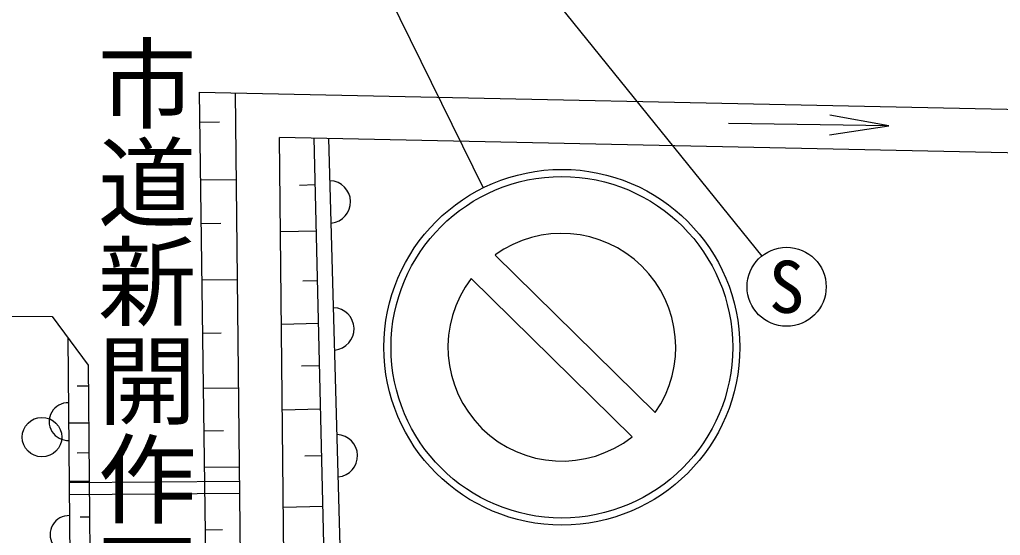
# Model space of a CAD drawing. Units: millimetres, scale not verified. Extents: x 40000 to 680000, y 20000 to 380000.
# Drawn here: x 404620 to 429420, y 257717 to 270767 of the extents above; entities that cross this region are included whole.
import ezdxf
from ezdxf.enums import TextEntityAlignment as Align

# ---------------------------------------------------------------- set-up
doc = ezdxf.new("R2010")
doc.units = ezdxf.units.MM
doc.header["$LTSCALE"] = 1000
doc.linetypes.add('DASHED', pattern=[7.5, 6, -1.5])
for name, color, linetype, lineweight in [('M-BGD', 7, 'Continuous', 25), ('M-BGD-EXST', 7, 'Continuous', 25), ('M-STR-STRC', 7, 'Continuous', 25)]:
    doc.layers.add(name, color=color, linetype=linetype, lineweight=lineweight)
doc.layers.add('M-BMK-HTXT', color=7, linetype='Continuous')
doc.styles.add('@ＭＳ ゴシック', font='')
doc.styles.add('ＭＳ ゴシック', font='')
doc.styles.get('@ＭＳ ゴシック').set_extended_font_data('@MS Gothic')
doc.styles.get('ＭＳ ゴシック').set_extended_font_data('MS Gothic')

# ---------------------------------------------------------------- blocks, each defined once
blk = doc.blocks.new('open_arrow')
at = {"color": 0, "linetype": 'Continuous', "lineweight": -2}
blk.add_lwpolyline([(7.5, 1.25), (0, 0), (7.5, -1.25)], dxfattribs=at)

msp = doc.modelspace()

# ---------------------------------------------------------------- linework, layer by layer
at = {"layer": 'M-BGD'}
for p, q in [((409159, 268930), (444994, 268177)), ((409159, 268930), (409386, 252205)), ((410255, 252360), (410081, 268911)), ((409169, 268170), (409675, 268177)), ((444946, 267077), (411193, 267787)), ((411355, 252372), (411193, 267787)), ((412445, 251997), (412068, 267769)), ((412885, 251702), (412443, 267761)), ((409189, 266713), (410104, 266725)), ((412096, 266583), (411700, 266573)), ((409204, 265611), (409710, 265618)), ((412124, 265418), (411218, 265397)), ((409223, 264180), (410131, 264192)), ((412154, 264160), (411786, 264151)), ((412180, 263075), (411243, 263052)), ((405903, 256316), (405847, 262710)), ((409242, 262837), (409718, 262844)), ((412206, 262007), (411752, 261996)), ((409260, 261441), (410159, 261453)), ((412232, 260911), (411265, 260888)), ((409275, 260364), (409778, 260370)), ((412260, 259730), (411829, 259720)), ((409288, 259440), (410181, 259452)), ((412291, 258447), (411291, 258423)), ((409309, 257857), (409753, 257863))]:
    msp.add_line(p, q, dxfattribs=at)
at = {"layer": 'M-BGD', "linetype": 'DASHED'}
for p, q in [((406358, 261494), (406077, 261492)), ((406366, 260560), (405866, 260556)), ((406373, 259803), (406077, 259800)), ((405879, 259053), (410184, 259088)), ((406379, 259083), (405879, 259079)), ((405882, 258753), (410188, 258788)), ((406387, 258179), (406154, 258177))]:
    msp.add_line(p, q, dxfattribs=at)
at = {"layer": 'M-BGD'}
msp.add_lwpolyline([(357352, 263574), (405443, 263256), (406353, 262027), (406403, 256320)], dxfattribs=at)
for centre, radius, start, end in [((412451, 266154), 537, 275.5017, 87.6496), ((412539, 262942), 537, 275.5017, 87.6496), ((405842, 260596), 476, 87.6434, 273.3624), ((412628, 259731), 537, 275.5017, 87.6496), ((405867, 257742), 476, 87.6434, 273.3624)]:
    msp.add_arc(centre, radius, start, end, dxfattribs=at)
at = {"layer": 'M-BGD-EXST'}
for p, q in [((410640, 280573), (423387, 264785)), ((426602, 268077), (422549, 268137))]:
    msp.add_line(p, q, dxfattribs=at)
for centre, radius in [((424015, 264007), 1000), ((405186, 260204), 500)]:
    msp.add_circle(centre, radius, dxfattribs=at)
at = {"layer": 'M-STR-STRC'}
for p, q in [((409422, 280563), (416343, 266514)), ((416645, 264811), (420691, 260826)), ((416038, 264218), (420107, 260210))]:
    msp.add_line(p, q, dxfattribs=at)
for radius in [4500, 4320]:
    msp.add_circle((418332, 262477), radius, dxfattribs=at)
for start, end in [(325.0148, 125.8468), (142.7921, 308.0695)]:
    msp.add_arc((418332, 262477), 2880, start, end, dxfattribs=at)

# ---------------------------------------------------------------- block references
at = {"layer": 'M-BGD-EXST', "xscale": 200, "yscale": 200, "rotation": 179.2}
msp.add_blockref('open_arrow', (426602, 268077), dxfattribs=at)

# ---------------------------------------------------------------- texts
at = {"layer": 'M-BGD-EXST', "style": 'ＭＳ ゴシック'}
msp.add_text('S', height=1320, dxfattribs=at).set_placement((424015, 264007), align=Align.MIDDLE_CENTER)
at = {"layer": 'M-BMK-HTXT', "style": '@ＭＳ ゴシック'}
msp.add_text('市道新開作西線', height=1833, rotation=270, dxfattribs=at).set_placement((406346, 252913), align=Align.BOTTOM_RIGHT)

doc.saveas('drawing.dxf')
